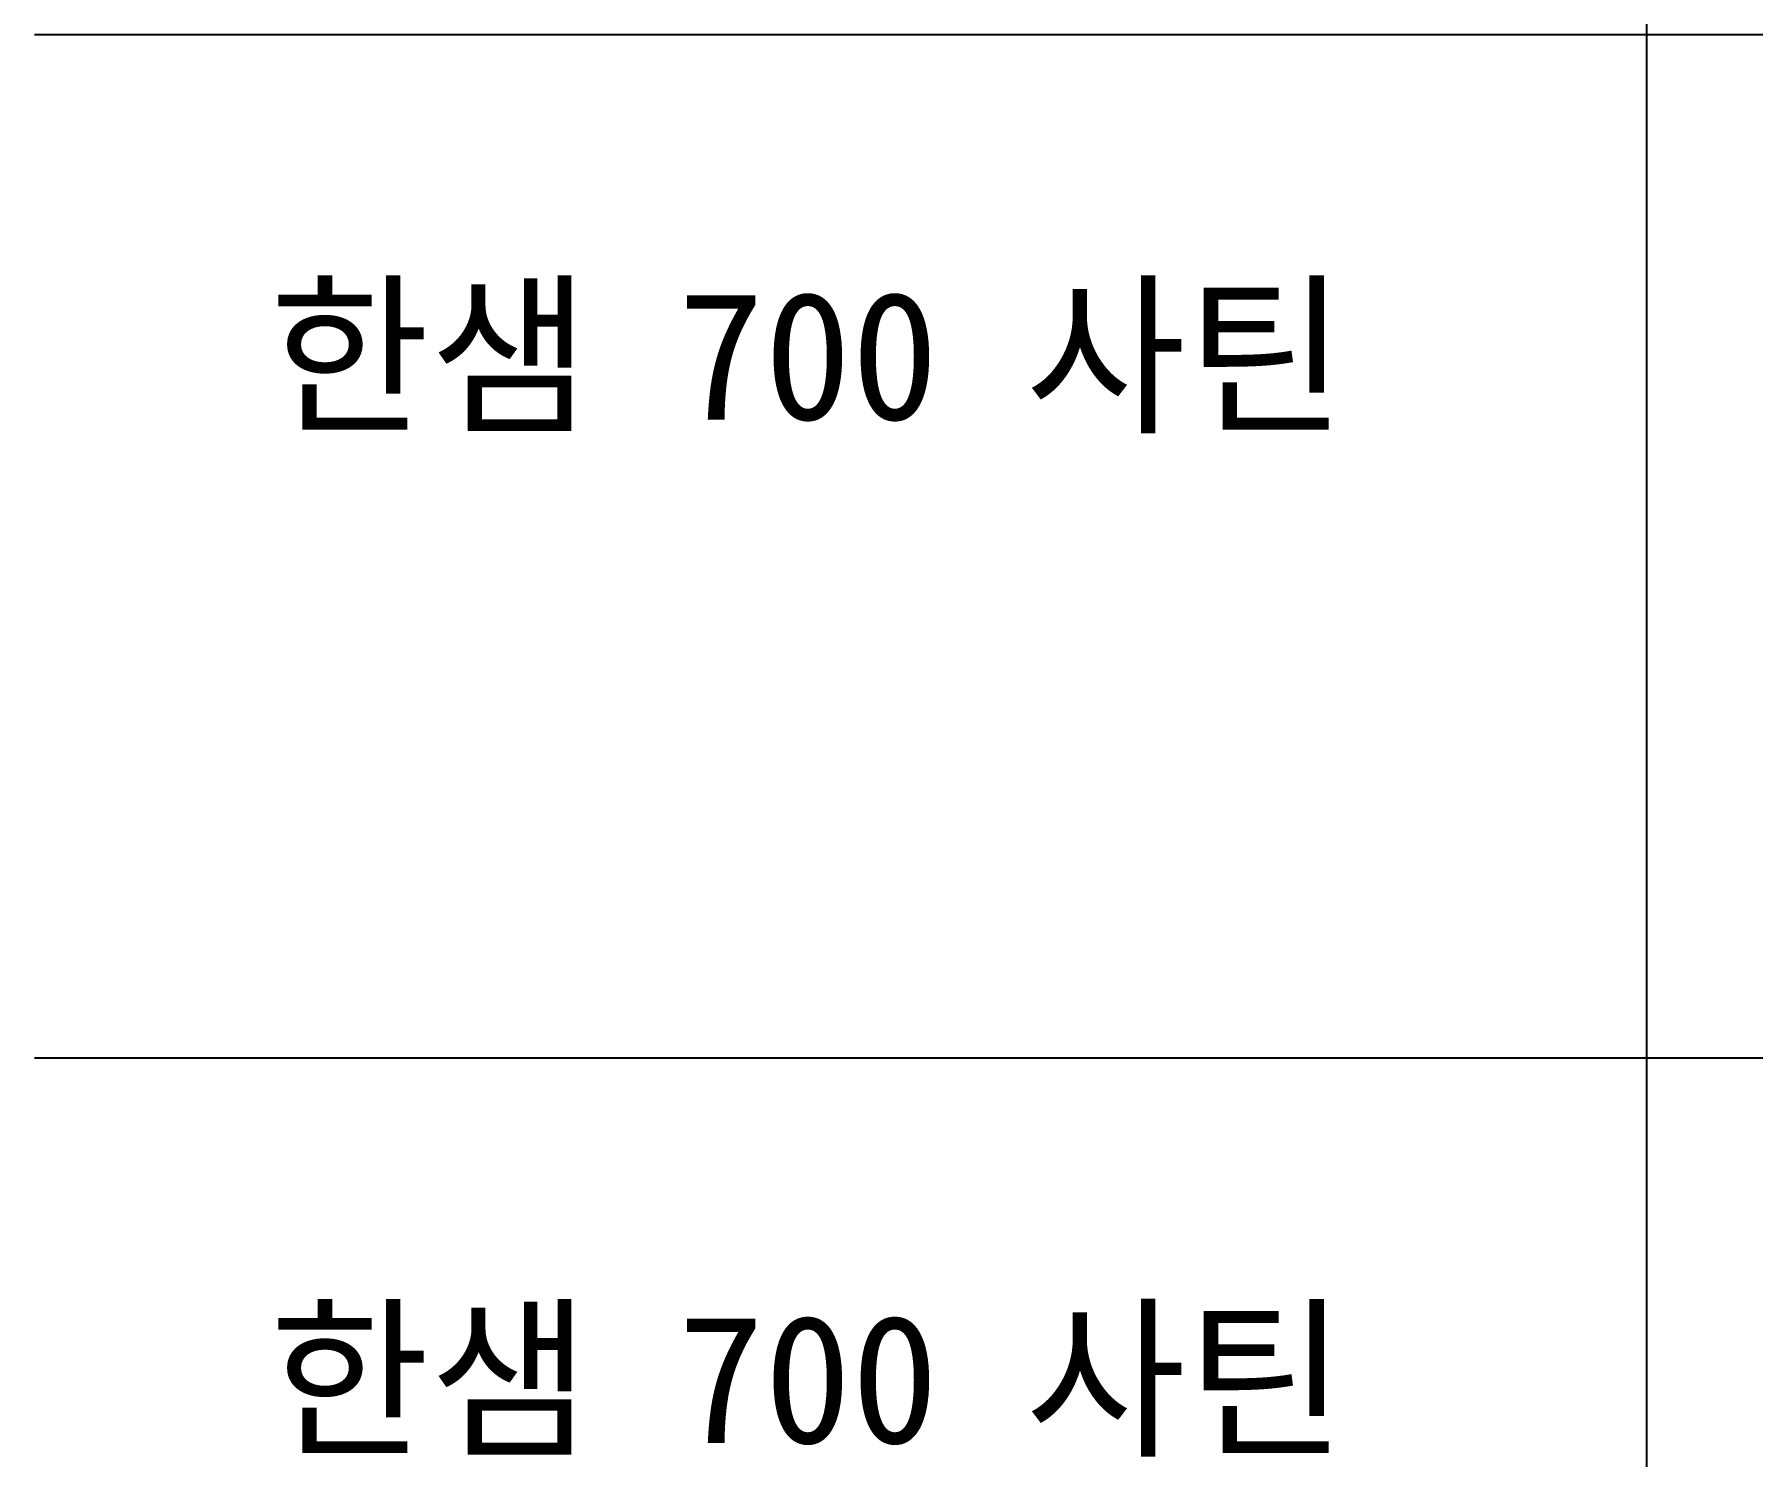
# Model space of a CAD drawing. Header units: millimetres. Extents: x -44117 to 256353, y -2095463 to 65325.
# Drawn here: x 104261 to 110697, y -829823 to -824497 of the extents above; entities that cross this region are included whole.
import ezdxf

# ---------------------------------------------------------------- set-up
doc = ezdxf.new("R2010")
doc.units = ezdxf.units.MM
doc.header["$LTSCALE"] = 10

msp = doc.modelspace()

# ---------------------------------------------------------------- linework, layer by layer
at = {"color": 1}
for p, q in [((104260.77588, -824496.50817), (196529.92274, -824496.50817)), ((104260.77588, -824496.50817), (196529.92274, -824496.50817)), ((104260.77588, -828329.70311), (196529.92274, -828329.70311)), ((104260.77588, -828329.70311), (196529.92274, -828329.70311))]:
    msp.add_line(p, q, dxfattribs=at)
for p in [(110300.49669, 21924.9366), (110300.49669, 14161.07811), (110300.49669, 18584.38997), (110300.49669, 10820.53148), (110300.49669, 18627.87121), (110300.49669, 10864.01272), (110300.49669, 15287.32457), (110300.49669, 7523.46608), (110300.49669, 3746.75115), (110300.49669, 21924.9366), (110300.49669, 14161.07811), (110300.49669, 18584.38997), (110300.49669, 10820.53148), (110300.49669, 18627.87121), (110300.49669, 10864.01272), (110300.49669, 15287.32457), (110300.49669, 7523.46608), (110300.49669, 3746.75115), (110300.49669, 21924.9366), (110300.49669, 14161.07811), (110300.49669, 18584.38997), (110300.49669, 10820.53148), (110300.49669, 18627.87121), (110300.49669, 10864.01272), (110300.49669, 15287.32457), (110300.49669, 7523.46608), (110300.49669, 3746.75115), (110300.49669, 21924.9366), (110300.49669, 14161.07811), (110300.49669, 18584.38997), (110300.49669, 10820.53148), (110300.49669, 18627.87121), (110300.49669, 10864.01272), (110300.49669, 15287.32457), (110300.49669, 7523.46608), (110300.49669, 3746.75115), (110300.49669, 21924.9366), (110300.49669, 14161.07811), (110300.49669, 18584.38997), (110300.49669, 10820.53148), (110300.49669, 18627.87121), (110300.49669, 10864.01272), (110300.49669, 15287.32457), (110300.49669, 7523.46608), (110300.49669, 3746.75115), (110300.49669, 21924.9366), (110300.49669, 14161.07811), (110300.49669, 18584.38997), (110300.49669, 10820.53148), (110300.49669, 18627.87121), (110300.49669, 10864.01272), (110300.49669, 15287.32457), (110300.49669, 7523.46608), (110300.49669, 3746.75115), (110300.49669, 21924.9366), (110300.49669, 14161.07811), (110300.49669, 18584.38997), (110300.49669, 10820.53148), (110300.49669, 18627.87121), (110300.49669, 10864.01272), (110300.49669, 15287.32457), (110300.49669, 7523.46608), (110300.49669, 3746.75115), (110300.49669, 21924.9366), (110300.49669, 14161.07811), (110300.49669, 18584.38997), (110300.49669, 10820.53148), (110300.49669, 18627.87121), (110300.49669, 10864.01272), (110300.49669, 15287.32457), (110300.49669, 7523.46608), (110300.49669, 3746.75115), (110300.49669, 21924.9366), (110300.49669, 14161.07811), (110300.49669, 18584.38997), (110300.49669, 10820.53148), (110300.49669, 18627.87121), (110300.49669, 10864.01272), (110300.49669, 15287.32457), (110300.49669, 7523.46608), (110300.49669, 3746.75115), (110300.49669, 21924.9366), (110300.49669, 14161.07811), (110300.49669, 18584.38997), (110300.49669, 10820.53148), (110300.49669, 18627.87121), (110300.49669, 10864.01272), (110300.49669, 15287.32457), (110300.49669, 7523.46608), (110300.49669, 3746.75115), (110300.49669, 12702.87182), (110300.49669, 4939.01333), (110300.49669, 9362.32519), (110300.49669, 1598.4667), (110300.49669, 9405.80642), (110300.49669, 1641.94794), (110300.49669, 6065.25979), (110300.49669, -1698.5987), (110300.49669, -5475.31363), (110300.49669, 12702.87182), (110300.49669, 4939.01333), (110300.49669, 9362.32519), (110300.49669, 1598.4667), (110300.49669, 9405.80642), (110300.49669, 1641.94794), (110300.49669, 6065.25979), (110300.49669, -1698.5987), (110300.49669, -5475.31363), (110300.49669, 12702.87182), (110300.49669, 4939.01333), (110300.49669, 9362.32519), (110300.49669, 1598.4667), (110300.49669, 9405.80642), (110300.49669, 1641.94794), (110300.49669, 6065.25979), (110300.49669, -1698.5987), (110300.49669, -5475.31363), (110300.49669, 12702.87182), (110300.49669, 4939.01333), (110300.49669, 9362.32519), (110300.49669, 1598.4667), (110300.49669, 9405.80642), (110300.49669, 1641.94794), (110300.49669, 6065.25979), (110300.49669, -1698.5987), (110300.49669, -5475.31363), (110300.49669, 12702.87182), (110300.49669, 4939.01333), (110300.49669, 9362.32519), (110300.49669, 1598.4667), (110300.49669, 9405.80642), (110300.49669, 1641.94794), (110300.49669, 6065.25979), (110300.49669, -1698.5987), (110300.49669, -5475.31363)]:
    msp.add_xline(p, (0, 1), dxfattribs=at)

# ---------------------------------------------------------------- texts
at = {"char_height": 479.1296392, "attachment_point": 1}
for insert in [(105140.70232, -825460.04286), (105140.70232, -829293.23781)]:
    msp.add_mtext_dynamic_manual_height_columns('{\\f굴림|b0|i0|c129|p50;한샘} 700 {\\f굴림|b0|i0|c129|p50;사틴}', width=5072.1082947, gutter_width=2395.6482, heights=[-533.35869], dxfattribs=dict(at, insert=insert))

doc.saveas('drawing.dxf')
